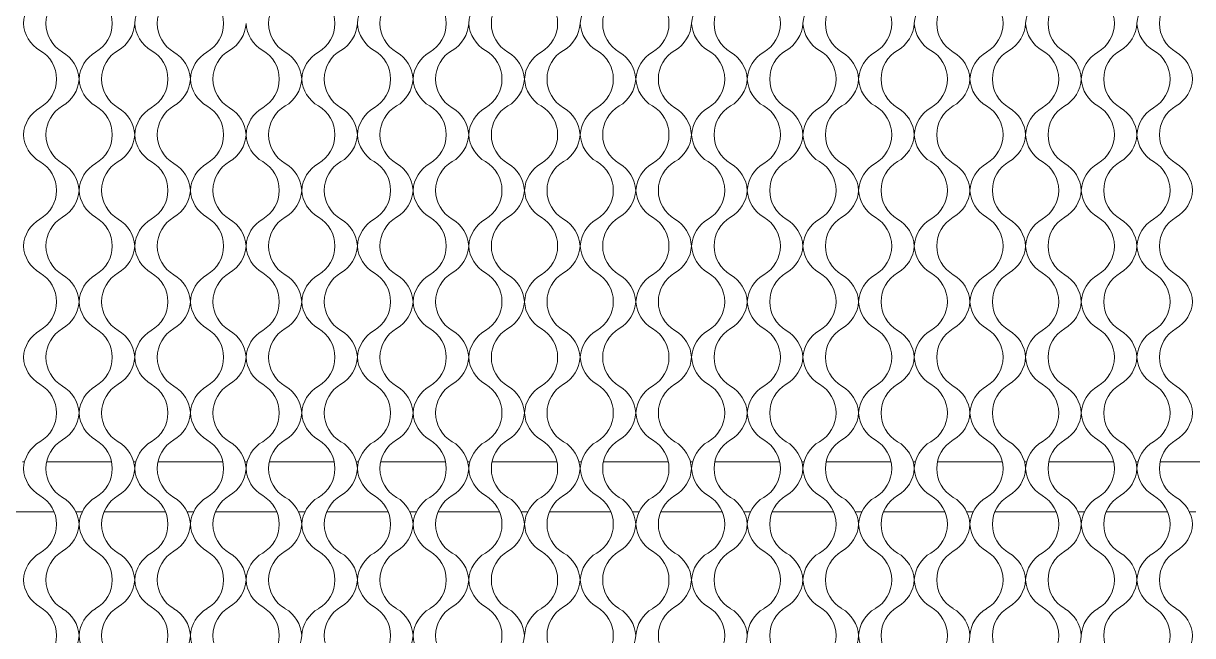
# Model space of a CAD drawing. Header units: millimetres. Extents: x 8 to 1476, y 6 to 1043.
# Drawn here: x 488.9 to 630, y 510.8 to 584.7 of the extents above; entities that cross this region are included whole.
import ezdxf

# ---------------------------------------------------------------- set-up
doc = ezdxf.new("R2010")
doc.units = ezdxf.units.MM
doc.header["$LTSCALE"] = 5

msp = doc.modelspace()

# ---------------------------------------------------------------- linework, layer by layer
at = {"color": 7, "linetype": 'Continuous', "lineweight": 15}
for p, q in [((489.058, 531.769), (488.81, 531.769)), ((499.57, 531.769), (491.733, 531.769)), ((502.493, 531.769), (502.245, 531.769)), ((513.005, 531.769), (505.168, 531.769)), ((515.928, 531.769), (515.68, 531.769)), ((526.44, 531.769), (518.603, 531.769)), ((529.363, 531.769), (529.115, 531.769)), ((539.875, 531.769), (532.038, 531.769)), ((542.798, 531.769), (542.55, 531.769)), ((553.31, 531.769), (545.473, 531.769)), ((556.233, 531.769), (555.985, 531.769)), ((566.745, 531.769), (558.908, 531.769)), ((569.668, 531.769), (569.42, 531.769)), ((580.18, 531.769), (572.343, 531.769)), ((583.103, 531.769), (582.855, 531.769)), ((593.615, 531.769), (585.778, 531.769)), ((596.538, 531.769), (596.29, 531.769)), ((607.05, 531.769), (599.213, 531.769)), ((609.973, 531.769), (609.725, 531.769)), ((620.485, 531.769), (612.649, 531.769)), ((623.408, 531.769), (623.16, 531.769)), ((633.92, 531.769), (626.084, 531.769)), ((485.249, 525.769), (492.618, 525.769)), ((495.256, 525.769), (496.046, 525.769)), ((498.685, 525.769), (506.053, 525.769)), ((508.691, 525.769), (509.481, 525.769)), ((512.12, 525.769), (519.488, 525.769)), ((522.126, 525.769), (522.916, 525.769)), ((525.555, 525.769), (532.923, 525.769)), ((535.561, 525.769), (536.352, 525.769)), ((538.99, 525.769), (546.358, 525.769)), ((548.996, 525.769), (549.787, 525.769)), ((552.425, 525.769), (559.793, 525.769)), ((562.431, 525.769), (563.222, 525.769)), ((565.86, 525.769), (573.228, 525.769)), ((575.867, 525.769), (576.657, 525.769)), ((579.295, 525.769), (586.663, 525.769)), ((589.302, 525.769), (590.092, 525.769)), ((592.73, 525.769), (600.098, 525.769)), ((602.737, 525.769), (603.527, 525.769)), ((606.165, 525.769), (613.534, 525.769)), ((616.172, 525.769), (616.962, 525.769)), ((619.6, 525.769), (626.969, 525.769)), ((629.607, 525.769), (630.397, 525.769))]:
    msp.add_line(p, q, dxfattribs=at)
for centre, start, end in [((492.934, 584.493), 120, 176.98071), ((495.651, 584.704), 120, 240), ((495.651, 584.704), 300, 60), ((506.369, 584.493), 120, 176.98071), ((509.086, 584.704), 120, 240), ((509.086, 584.704), 300, 60), ((522.521, 584.704), 120, 240), ((522.521, 584.704), 300, 60), ((533.239, 584.493), 120, 176.98071), ((535.956, 584.704), 120, 240), ((535.956, 584.704), 300, 60), ((546.674, 584.493), 120, 176.98071), ((549.392, 584.704), 120, 240), ((549.392, 584.704), 300, 60), ((560.109, 584.493), 120, 176.98071), ((562.827, 584.704), 120, 240), ((562.827, 584.704), 300, 60), ((573.544, 584.493), 120, 176.98071), ((576.262, 584.704), 120, 240), ((576.262, 584.704), 300, 60), ((586.979, 584.493), 120, 176.98071), ((589.697, 584.704), 120, 240), ((589.697, 584.704), 300, 60), ((600.414, 584.493), 120, 176.98071), ((603.132, 584.704), 120, 240), ((603.132, 584.704), 300, 60), ((613.849, 584.493), 120, 176.98071), ((616.567, 584.704), 120, 240), ((616.567, 584.704), 300, 60), ((627.284, 584.493), 120, 176.98071), ((630.002, 584.704), 120, 240), ((492.934, 584.914), 183.01929, 240), ((498.369, 584.914), 300, 356.98071), ((506.369, 584.914), 183.01929, 240), ((511.804, 584.914), 300, 356.98071), ((519.804, 584.914), 183.01929, 240), ((525.239, 584.914), 300, 356.98071), ((533.239, 584.914), 183.01929, 240), ((538.674, 584.914), 300, 356.98071), ((546.674, 584.914), 183.01929, 240), ((552.109, 584.914), 300, 356.98071), ((560.109, 584.914), 183.01929, 240), ((565.544, 584.914), 300, 356.98071), ((573.544, 584.914), 183.01929, 240), ((578.979, 584.914), 300, 356.98071), ((586.979, 584.914), 183.01929, 240), ((592.414, 584.914), 300, 356.98071), ((600.414, 584.914), 183.01929, 240), ((605.849, 584.914), 300, 356.98071), ((613.849, 584.914), 183.01929, 240), ((619.284, 584.914), 300, 356.98071), ((627.284, 584.914), 183.01929, 240), ((488.934, 577.986), 300, 60), ((491.651, 577.776), 3.01929, 60), ((499.651, 577.776), 120, 176.98071), ((502.369, 577.986), 120, 240), ((502.369, 577.986), 300, 60), ((505.086, 577.776), 3.01929, 60), ((513.086, 577.776), 120, 176.98071), ((515.804, 577.986), 120, 240), ((515.804, 577.986), 300, 60), ((518.521, 577.776), 3.01929, 60), ((526.521, 577.776), 120, 176.98071), ((529.239, 577.986), 120, 240), ((529.239, 577.986), 300, 60), ((531.956, 577.776), 3.01929, 60), ((539.956, 577.776), 120, 176.98071), ((542.674, 577.986), 120, 240), ((542.674, 577.986), 300, 60), ((545.392, 577.776), 3.01929, 60), ((553.392, 577.776), 120, 176.98071), ((556.109, 577.986), 120, 240), ((556.109, 577.986), 300, 60), ((558.827, 577.776), 3.01929, 60), ((566.827, 577.776), 120, 176.98071), ((569.544, 577.986), 120, 240), ((569.544, 577.986), 300, 60), ((572.262, 577.776), 3.01929, 60), ((580.262, 577.776), 120, 176.98071), ((582.979, 577.986), 120, 240), ((582.979, 577.986), 300, 60), ((585.697, 577.776), 3.01929, 60), ((593.697, 577.776), 120, 176.98071), ((596.414, 577.986), 120, 240), ((596.414, 577.986), 300, 60), ((599.132, 577.776), 3.01929, 60), ((607.132, 577.776), 120, 176.98071), ((609.849, 577.986), 120, 240), ((609.849, 577.986), 300, 60), ((612.567, 577.776), 3.01929, 60), ((620.567, 577.776), 120, 176.98071), ((623.284, 577.986), 120, 240), ((623.284, 577.986), 300, 60), ((626.002, 577.776), 3.01929, 60), ((491.651, 578.197), 300, 356.98071), ((499.651, 578.197), 183.01929, 240), ((505.086, 578.197), 300, 356.98071), ((513.086, 578.197), 183.01929, 240), ((518.521, 578.197), 300, 356.98071), ((526.521, 578.197), 183.01929, 240), ((531.956, 578.197), 300, 356.98071), ((539.956, 578.197), 183.01929, 240), ((545.392, 578.197), 300, 356.98071), ((553.392, 578.197), 183.01929, 240), ((558.827, 578.197), 300, 356.98071), ((566.827, 578.197), 183.01929, 240), ((572.262, 578.197), 300, 356.98071), ((580.262, 578.197), 183.01929, 240), ((585.697, 578.197), 300, 356.98071), ((593.697, 578.197), 183.01929, 240), ((599.132, 578.197), 300, 356.98071), ((607.132, 578.197), 183.01929, 240), ((612.567, 578.197), 300, 356.98071), ((620.567, 578.197), 183.01929, 240), ((626.002, 578.197), 300, 356.98071), ((492.934, 571.058), 120, 176.98071), ((495.651, 571.269), 120, 240), ((495.651, 571.269), 300, 60), ((498.369, 571.058), 3.01929, 60), ((506.369, 571.058), 120, 176.98071), ((509.086, 571.269), 120, 240), ((509.086, 571.269), 300, 60), ((511.804, 571.058), 3.01929, 60), ((519.804, 571.058), 120, 176.98071), ((522.521, 571.269), 120, 240), ((522.521, 571.269), 300, 60), ((525.239, 571.058), 3.01929, 60), ((533.239, 571.058), 120, 176.98071), ((535.956, 571.269), 120, 240), ((535.956, 571.269), 300, 60), ((538.674, 571.058), 3.01929, 60), ((546.674, 571.058), 120, 176.98071), ((549.392, 571.269), 120, 240), ((549.392, 571.269), 300, 60), ((552.109, 571.058), 3.01929, 60), ((560.109, 571.058), 120, 176.98071), ((562.827, 571.269), 120, 240), ((562.827, 571.269), 300, 60), ((565.544, 571.058), 3.01929, 60), ((573.544, 571.058), 120, 176.98071), ((576.262, 571.269), 120, 240), ((576.262, 571.269), 300, 60), ((578.979, 571.058), 3.01929, 60), ((586.979, 571.058), 120, 176.98071), ((589.697, 571.269), 120, 240), ((589.697, 571.269), 300, 60), ((592.414, 571.058), 3.01929, 60), ((600.414, 571.058), 120, 176.98071), ((603.132, 571.269), 120, 240), ((603.132, 571.269), 300, 60), ((605.849, 571.058), 3.01929, 60), ((613.849, 571.058), 120, 176.98071), ((616.567, 571.269), 120, 240), ((616.567, 571.269), 300, 60), ((619.284, 571.058), 3.01929, 60), ((627.284, 571.058), 120, 176.98071), ((630.002, 571.269), 120, 240), ((492.934, 571.479), 183.01929, 240), ((498.369, 571.479), 300, 356.98071), ((506.369, 571.479), 183.01929, 240), ((511.804, 571.479), 300, 356.98071), ((519.804, 571.479), 183.01929, 240), ((525.239, 571.479), 300, 356.98071), ((533.239, 571.479), 183.01929, 240), ((538.674, 571.479), 300, 356.98071), ((546.674, 571.479), 183.01929, 240), ((552.109, 571.479), 300, 356.98071), ((560.109, 571.479), 183.01929, 240), ((565.544, 571.479), 300, 356.98071), ((573.544, 571.479), 183.01929, 240), ((578.979, 571.479), 300, 356.98071), ((586.979, 571.479), 183.01929, 240), ((592.414, 571.479), 300, 356.98071), ((600.414, 571.479), 183.01929, 240), ((605.849, 571.479), 300, 356.98071), ((613.849, 571.479), 183.01929, 240), ((619.284, 571.479), 300, 356.98071), ((627.284, 571.479), 183.01929, 240), ((488.934, 564.551), 300, 60), ((491.651, 564.341), 3.01929, 60), ((499.651, 564.341), 120, 176.98071), ((502.369, 564.551), 120, 240), ((502.369, 564.551), 300, 60), ((505.086, 564.341), 3.01929, 60), ((513.086, 564.341), 120, 176.98071), ((515.804, 564.551), 120, 240), ((515.804, 564.551), 300, 60), ((518.521, 564.341), 3.01929, 60), ((526.521, 564.341), 120, 176.98071), ((529.239, 564.551), 120, 240), ((529.239, 564.551), 300, 60), ((531.956, 564.341), 3.01929, 60), ((539.956, 564.341), 120, 176.98071), ((542.674, 564.551), 120, 240), ((542.674, 564.551), 300, 60), ((545.392, 564.341), 3.01929, 60), ((553.392, 564.341), 120, 176.98071), ((556.109, 564.551), 120, 240), ((556.109, 564.551), 300, 60), ((558.827, 564.341), 3.01929, 60), ((566.827, 564.341), 120, 176.98071), ((569.544, 564.551), 120, 240), ((569.544, 564.551), 300, 60), ((572.262, 564.341), 3.01929, 60), ((580.262, 564.341), 120, 176.98071), ((582.979, 564.551), 120, 240), ((582.979, 564.551), 300, 60), ((585.697, 564.341), 3.01929, 60), ((593.697, 564.341), 120, 176.98071), ((596.414, 564.551), 120, 240), ((596.414, 564.551), 300, 60), ((599.132, 564.341), 3.01929, 60), ((607.132, 564.341), 120, 176.98071), ((609.849, 564.551), 120, 240), ((609.849, 564.551), 300, 60), ((612.567, 564.341), 3.01929, 60), ((620.567, 564.341), 120, 176.98071), ((623.284, 564.551), 120, 240), ((623.284, 564.551), 300, 60), ((626.002, 564.341), 3.01929, 60), ((491.651, 564.762), 300, 356.98071), ((499.651, 564.762), 183.01929, 240), ((505.086, 564.762), 300, 356.98071), ((513.086, 564.762), 183.01929, 240), ((518.521, 564.762), 300, 356.98071), ((526.521, 564.762), 183.01929, 240), ((531.956, 564.762), 300, 356.98071), ((539.956, 564.762), 183.01929, 240), ((545.392, 564.762), 300, 356.98071), ((553.392, 564.762), 183.01929, 240), ((558.827, 564.762), 300, 356.98071), ((566.827, 564.762), 183.01929, 240), ((572.262, 564.762), 300, 356.98071), ((580.262, 564.762), 183.01929, 240), ((585.697, 564.762), 300, 356.98071), ((593.697, 564.762), 183.01929, 240), ((599.132, 564.762), 300, 356.98071), ((607.132, 564.762), 183.01929, 240), ((612.567, 564.762), 300, 356.98071), ((620.567, 564.762), 183.01929, 240), ((626.002, 564.762), 300, 356.98071), ((492.934, 557.623), 120, 176.98071), ((495.651, 557.834), 120, 240), ((495.651, 557.834), 300, 60), ((498.369, 557.623), 3.01929, 60), ((506.369, 557.623), 120, 176.98071), ((509.086, 557.834), 120, 240), ((509.086, 557.834), 300, 60), ((511.804, 557.623), 3.01929, 60), ((519.804, 557.623), 120, 176.98071), ((522.521, 557.834), 120, 240), ((522.521, 557.834), 300, 60), ((525.239, 557.623), 3.01929, 60), ((533.239, 557.623), 120, 176.98071), ((535.956, 557.834), 120, 240), ((535.956, 557.834), 300, 60), ((538.674, 557.623), 3.01929, 60), ((546.674, 557.623), 120, 176.98071), ((549.392, 557.834), 120, 240), ((549.392, 557.834), 300, 60), ((552.109, 557.623), 3.01929, 60), ((560.109, 557.623), 120, 176.98071), ((562.827, 557.834), 120, 240), ((562.827, 557.834), 300, 60), ((565.544, 557.623), 3.01929, 60), ((573.544, 557.623), 120, 176.98071), ((576.262, 557.834), 120, 240), ((576.262, 557.834), 300, 60), ((578.979, 557.623), 3.01929, 60), ((586.979, 557.623), 120, 176.98071), ((589.697, 557.834), 120, 240), ((589.697, 557.834), 300, 60), ((592.414, 557.623), 3.01929, 60), ((600.414, 557.623), 120, 176.98071), ((603.132, 557.834), 120, 240), ((603.132, 557.834), 300, 60), ((605.849, 557.623), 3.01929, 60), ((613.849, 557.623), 120, 176.98071), ((616.567, 557.834), 120, 240), ((616.567, 557.834), 300, 60), ((619.284, 557.623), 3.01929, 60), ((627.284, 557.623), 120, 176.98071), ((630.002, 557.834), 120, 240), ((492.934, 558.044), 183.01929, 240), ((498.369, 558.044), 300, 356.98071), ((506.369, 558.044), 183.01929, 240), ((511.804, 558.044), 300, 356.98071), ((519.804, 558.044), 183.01929, 240), ((525.239, 558.044), 300, 356.98071), ((533.239, 558.044), 183.01929, 240), ((538.674, 558.044), 300, 356.98071), ((546.674, 558.044), 183.01929, 240), ((552.109, 558.044), 300, 356.98071), ((560.109, 558.044), 183.01929, 240), ((565.544, 558.044), 300, 356.98071), ((573.544, 558.044), 183.01929, 240), ((578.979, 558.044), 300, 356.98071), ((586.979, 558.044), 183.01929, 240), ((592.414, 558.044), 300, 356.98071), ((600.414, 558.044), 183.01929, 240), ((605.849, 558.044), 300, 356.98071), ((613.849, 558.044), 183.01929, 240), ((619.284, 558.044), 300, 356.98071), ((627.284, 558.044), 183.01929, 240), ((488.934, 551.116), 300, 60), ((502.369, 551.116), 120, 240), ((502.369, 551.116), 300, 60), ((515.804, 551.116), 120, 240), ((515.804, 551.116), 300, 60), ((529.239, 551.116), 120, 240), ((529.239, 551.116), 300, 60), ((542.674, 551.116), 120, 240), ((542.674, 551.116), 300, 60), ((556.109, 551.116), 120, 240), ((556.109, 551.116), 300, 60), ((569.544, 551.116), 120, 240), ((569.544, 551.116), 300, 60), ((582.979, 551.116), 120, 240), ((582.979, 551.116), 300, 60), ((596.414, 551.116), 120, 240), ((596.414, 551.116), 300, 60), ((609.849, 551.116), 120, 240), ((609.849, 551.116), 300, 60), ((623.284, 551.116), 120, 240), ((623.284, 551.116), 300, 60), ((491.651, 550.906), 3.01929, 60), ((499.651, 550.906), 120, 176.98071), ((505.086, 550.906), 3.01929, 60), ((513.086, 550.906), 120, 176.98071), ((518.521, 550.906), 3.01929, 60), ((526.521, 550.906), 120, 176.98071), ((531.956, 550.906), 3.01929, 60), ((539.956, 550.906), 120, 176.98071), ((545.392, 550.906), 3.01929, 60), ((553.392, 550.906), 120, 176.98071), ((558.827, 550.906), 3.01929, 60), ((566.827, 550.906), 120, 176.98071), ((572.262, 550.906), 3.01929, 60), ((580.262, 550.906), 120, 176.98071), ((585.697, 550.906), 3.01929, 60), ((593.697, 550.906), 120, 176.98071), ((599.132, 550.906), 3.01929, 60), ((607.132, 550.906), 120, 176.98071), ((612.567, 550.906), 3.01929, 60), ((620.567, 550.906), 120, 176.98071), ((626.002, 550.906), 3.01929, 60), ((491.651, 551.327), 300, 356.98071), ((499.651, 551.327), 183.01929, 240), ((505.086, 551.327), 300, 356.98071), ((513.086, 551.327), 183.01929, 240), ((518.521, 551.327), 300, 356.98071), ((526.521, 551.327), 183.01929, 240), ((531.956, 551.327), 300, 356.98071), ((539.956, 551.327), 183.01929, 240), ((545.392, 551.327), 300, 356.98071), ((553.392, 551.327), 183.01929, 240), ((558.827, 551.327), 300, 356.98071), ((566.827, 551.327), 183.01929, 240), ((572.262, 551.327), 300, 356.98071), ((580.262, 551.327), 183.01929, 240), ((585.697, 551.327), 300, 356.98071), ((593.697, 551.327), 183.01929, 240), ((599.132, 551.327), 300, 356.98071), ((607.132, 551.327), 183.01929, 240), ((612.567, 551.327), 300, 356.98071), ((620.567, 551.327), 183.01929, 240), ((626.002, 551.327), 300, 356.98071), ((492.934, 544.188), 120, 176.98071), ((495.651, 544.399), 120, 240), ((495.651, 544.399), 300, 60), ((498.369, 544.188), 3.01929, 60), ((506.369, 544.188), 120, 176.98071), ((509.086, 544.399), 120, 240), ((509.086, 544.399), 300, 60), ((511.804, 544.188), 3.01929, 60), ((519.804, 544.188), 120, 176.98071), ((522.521, 544.399), 120, 240), ((522.521, 544.399), 300, 60), ((525.239, 544.188), 3.01929, 60), ((533.239, 544.188), 120, 176.98071), ((535.956, 544.399), 120, 240), ((535.956, 544.399), 300, 60), ((538.674, 544.188), 3.01929, 60), ((546.674, 544.188), 120, 176.98071), ((549.392, 544.399), 120, 240), ((549.392, 544.399), 300, 60), ((552.109, 544.188), 3.01929, 60), ((560.109, 544.188), 120, 176.98071), ((562.827, 544.399), 120, 240), ((562.827, 544.399), 300, 60), ((565.544, 544.188), 3.01929, 60), ((573.544, 544.188), 120, 176.98071), ((576.262, 544.399), 120, 240), ((576.262, 544.399), 300, 60), ((578.979, 544.188), 3.01929, 60), ((586.979, 544.188), 120, 176.98071), ((589.697, 544.399), 120, 240), ((589.697, 544.399), 300, 60), ((592.414, 544.188), 3.01929, 60), ((600.414, 544.188), 120, 176.98071), ((603.132, 544.399), 120, 240), ((603.132, 544.399), 300, 60), ((605.849, 544.188), 3.01929, 60), ((613.849, 544.188), 120, 176.98071), ((616.567, 544.399), 120, 240), ((616.567, 544.399), 300, 60), ((619.284, 544.188), 3.01929, 60), ((627.284, 544.188), 120, 176.98071), ((630.002, 544.399), 120, 240), ((492.934, 544.609), 183.01929, 240), ((498.369, 544.609), 300, 356.98071), ((506.369, 544.609), 183.01929, 240), ((511.804, 544.609), 300, 356.98071), ((519.804, 544.609), 183.01929, 240), ((525.239, 544.609), 300, 356.98071), ((533.239, 544.609), 183.01929, 240), ((538.674, 544.609), 300, 356.98071), ((546.674, 544.609), 183.01929, 240), ((552.109, 544.609), 300, 356.98071), ((560.109, 544.609), 183.01929, 240), ((565.544, 544.609), 300, 356.98071), ((573.544, 544.609), 183.01929, 240), ((578.979, 544.609), 300, 356.98071), ((586.979, 544.609), 183.01929, 240), ((592.414, 544.609), 300, 356.98071), ((600.414, 544.609), 183.01929, 240), ((605.849, 544.609), 300, 356.98071), ((613.849, 544.609), 183.01929, 240), ((619.284, 544.609), 300, 356.98071), ((627.284, 544.609), 183.01929, 240), ((488.934, 537.681), 300, 60), ((491.651, 537.471), 3.01929, 60), ((499.651, 537.471), 120, 176.98071), ((502.369, 537.681), 120, 240), ((502.369, 537.681), 300, 60), ((505.086, 537.471), 3.01929, 60), ((513.086, 537.471), 120, 176.98071), ((515.804, 537.681), 120, 240), ((515.804, 537.681), 300, 60), ((518.521, 537.471), 3.01929, 60), ((526.521, 537.471), 120, 176.98071), ((529.239, 537.681), 120, 240), ((529.239, 537.681), 300, 60), ((531.956, 537.471), 3.01929, 60), ((539.956, 537.471), 120, 176.98071), ((542.674, 537.681), 120, 240), ((542.674, 537.681), 300, 60), ((545.392, 537.471), 3.01929, 60), ((553.392, 537.471), 120, 176.98071), ((556.109, 537.681), 120, 240), ((556.109, 537.681), 300, 60), ((558.827, 537.471), 3.01929, 60), ((566.827, 537.471), 120, 176.98071), ((569.544, 537.681), 120, 240), ((569.544, 537.681), 300, 60), ((572.262, 537.471), 3.01929, 60), ((580.262, 537.471), 120, 176.98071), ((582.979, 537.681), 120, 240), ((582.979, 537.681), 300, 60), ((585.697, 537.471), 3.01929, 60), ((593.697, 537.471), 120, 176.98071), ((596.414, 537.681), 120, 240), ((596.414, 537.681), 300, 60), ((599.132, 537.471), 3.01929, 60), ((607.132, 537.471), 120, 176.98071), ((609.849, 537.681), 120, 240), ((609.849, 537.681), 300, 60), ((612.567, 537.471), 3.01929, 60), ((620.567, 537.471), 120, 176.98071), ((623.284, 537.681), 120, 240), ((623.284, 537.681), 300, 60), ((626.002, 537.471), 3.01929, 60), ((491.651, 537.892), 300, 356.98071), ((499.651, 537.892), 183.01929, 240), ((505.086, 537.892), 300, 356.98071), ((513.086, 537.892), 183.01929, 240), ((518.521, 537.892), 300, 356.98071), ((526.521, 537.892), 183.01929, 240), ((531.956, 537.892), 300, 356.98071), ((539.956, 537.892), 183.01929, 240), ((545.392, 537.892), 300, 356.98071), ((553.392, 537.892), 183.01929, 240), ((558.827, 537.892), 300, 356.98071), ((566.827, 537.892), 183.01929, 240), ((572.262, 537.892), 300, 356.98071), ((580.262, 537.892), 183.01929, 240), ((585.697, 537.892), 300, 356.98071), ((593.697, 537.892), 183.01929, 240), ((599.132, 537.892), 300, 356.98071), ((607.132, 537.892), 183.01929, 240), ((612.567, 537.892), 300, 356.98071), ((620.567, 537.892), 183.01929, 240), ((626.002, 537.892), 300, 356.98071), ((492.934, 530.753), 120, 176.98071), ((495.651, 530.964), 120, 240), ((495.651, 530.964), 300, 60), ((498.369, 530.753), 3.01929, 60), ((506.369, 530.753), 120, 176.98071), ((509.086, 530.964), 120, 240), ((509.086, 530.964), 300, 60), ((511.804, 530.753), 3.01929, 60), ((519.804, 530.753), 120, 176.98071), ((522.521, 530.964), 120, 240), ((522.521, 530.964), 300, 60), ((525.239, 530.753), 3.01929, 60), ((533.239, 530.753), 120, 176.98071), ((535.956, 530.964), 120, 240), ((535.956, 530.964), 300, 60), ((538.674, 530.753), 3.01929, 60), ((546.674, 530.753), 120, 176.98071), ((549.392, 530.964), 120, 240), ((549.392, 530.964), 300, 60), ((552.109, 530.753), 3.01929, 60), ((560.109, 530.753), 120, 176.98071), ((562.827, 530.964), 120, 240), ((562.827, 530.964), 300, 60), ((565.544, 530.753), 3.01929, 60), ((573.544, 530.753), 120, 176.98071), ((576.262, 530.964), 120, 240), ((576.262, 530.964), 300, 60), ((578.979, 530.753), 3.01929, 60), ((586.979, 530.753), 120, 176.98071), ((589.697, 530.964), 120, 240), ((589.697, 530.964), 300, 60), ((592.414, 530.753), 3.01929, 60), ((600.414, 530.753), 120, 176.98071), ((603.132, 530.964), 120, 240), ((603.132, 530.964), 300, 60), ((605.849, 530.753), 3.01929, 60), ((613.849, 530.753), 120, 176.98071), ((616.567, 530.964), 120, 240), ((616.567, 530.964), 300, 60), ((619.284, 530.753), 3.01929, 60), ((627.284, 530.753), 120, 176.98071), ((630.002, 530.964), 120, 240), ((492.934, 531.174), 183.01929, 240), ((498.369, 531.174), 300, 356.98071), ((506.369, 531.174), 183.01929, 240), ((511.804, 531.174), 300, 356.98071), ((519.804, 531.174), 183.01929, 240), ((525.239, 531.174), 300, 356.98071), ((533.239, 531.174), 183.01929, 240), ((538.674, 531.174), 300, 356.98071), ((546.674, 531.174), 183.01929, 240), ((552.109, 531.174), 300, 356.98071), ((560.109, 531.174), 183.01929, 240), ((565.544, 531.174), 300, 356.98071), ((573.544, 531.174), 183.01929, 240), ((578.979, 531.174), 300, 356.98071), ((586.979, 531.174), 183.01929, 240), ((592.414, 531.174), 300, 356.98071), ((600.414, 531.174), 183.01929, 240), ((605.849, 531.174), 300, 356.98071), ((613.849, 531.174), 183.01929, 240), ((619.284, 531.174), 300, 356.98071), ((627.284, 531.174), 183.01929, 240), ((488.934, 524.246), 300, 60), ((502.369, 524.246), 120, 240), ((502.369, 524.246), 300, 60), ((515.804, 524.246), 120, 240), ((515.804, 524.246), 300, 60), ((529.239, 524.246), 120, 240), ((529.239, 524.246), 300, 60), ((542.674, 524.246), 120, 240), ((542.674, 524.246), 300, 60), ((556.109, 524.246), 120, 240), ((556.109, 524.246), 300, 60), ((569.544, 524.246), 120, 240), ((569.544, 524.246), 300, 60), ((582.979, 524.246), 120, 240), ((582.979, 524.246), 300, 60), ((596.414, 524.246), 120, 240), ((596.414, 524.246), 300, 60), ((609.849, 524.246), 120, 240), ((609.849, 524.246), 300, 60), ((623.284, 524.246), 120, 240), ((623.284, 524.246), 300, 60), ((491.651, 524.035), 3.01929, 60), ((499.651, 524.035), 120, 176.98071), ((505.086, 524.035), 3.01929, 60), ((513.086, 524.035), 120, 176.98071), ((518.521, 524.035), 3.01929, 60), ((526.521, 524.035), 120, 176.98071), ((531.956, 524.035), 3.01929, 60), ((539.956, 524.035), 120, 176.98071), ((545.392, 524.035), 3.01929, 60), ((553.392, 524.035), 120, 176.98071), ((558.827, 524.035), 3.01929, 60), ((566.827, 524.035), 120, 176.98071), ((572.262, 524.035), 3.01929, 60), ((580.262, 524.035), 120, 176.98071), ((585.697, 524.035), 3.01929, 60), ((593.697, 524.035), 120, 176.98071), ((599.132, 524.035), 3.01929, 60), ((607.132, 524.035), 120, 176.98071), ((612.567, 524.035), 3.01929, 60), ((620.567, 524.035), 120, 176.98071), ((626.002, 524.035), 3.01929, 60), ((491.651, 524.457), 300, 356.98071), ((499.651, 524.457), 183.01929, 240), ((505.086, 524.457), 300, 356.98071), ((513.086, 524.457), 183.01929, 240), ((518.521, 524.457), 300, 356.98071), ((526.521, 524.457), 183.01929, 240), ((531.956, 524.457), 300, 356.98071), ((539.956, 524.457), 183.01929, 240), ((545.392, 524.457), 300, 356.98071), ((553.392, 524.457), 183.01929, 240), ((558.827, 524.457), 300, 356.98071), ((566.827, 524.457), 183.01929, 240), ((572.262, 524.457), 300, 356.98071), ((580.262, 524.457), 183.01929, 240), ((585.697, 524.457), 300, 356.98071), ((593.697, 524.457), 183.01929, 240), ((599.132, 524.457), 300, 356.98071), ((607.132, 524.457), 183.01929, 240), ((612.567, 524.457), 300, 356.98071), ((620.567, 524.457), 183.01929, 240), ((626.002, 524.457), 300, 356.98071), ((492.934, 517.318), 120, 176.98071), ((495.651, 517.529), 120, 240), ((495.651, 517.529), 300, 60), ((498.369, 517.318), 3.01929, 60), ((506.369, 517.318), 120, 176.98071), ((509.086, 517.529), 120, 240), ((509.086, 517.529), 300, 60), ((511.804, 517.318), 3.01929, 60), ((519.804, 517.318), 120, 176.98071), ((522.521, 517.529), 120, 240), ((522.521, 517.529), 300, 60), ((525.239, 517.318), 3.01929, 60), ((533.239, 517.318), 120, 176.98071), ((535.956, 517.529), 120, 240), ((535.956, 517.529), 300, 60), ((538.674, 517.318), 3.01929, 60), ((546.674, 517.318), 120, 176.98071), ((549.392, 517.529), 120, 240), ((549.392, 517.529), 300, 60), ((552.109, 517.318), 3.01929, 60), ((560.109, 517.318), 120, 176.98071), ((562.827, 517.529), 120, 240), ((562.827, 517.529), 300, 60), ((565.544, 517.318), 3.01929, 60), ((573.544, 517.318), 120, 176.98071), ((576.262, 517.529), 120, 240), ((576.262, 517.529), 300, 60), ((578.979, 517.318), 3.01929, 60), ((586.979, 517.318), 120, 176.98071), ((589.697, 517.529), 120, 240), ((589.697, 517.529), 300, 60), ((592.414, 517.318), 3.01929, 60), ((600.414, 517.318), 120, 176.98071), ((603.132, 517.529), 120, 240), ((603.132, 517.529), 300, 60), ((605.849, 517.318), 3.01929, 60), ((613.849, 517.318), 120, 176.98071), ((616.567, 517.529), 120, 240), ((616.567, 517.529), 300, 60), ((619.284, 517.318), 3.01929, 60), ((627.284, 517.318), 120, 176.98071), ((630.002, 517.529), 120, 240), ((492.934, 517.739), 183.01929, 240), ((498.369, 517.739), 300, 356.98071), ((506.369, 517.739), 183.01929, 240), ((511.804, 517.739), 300, 356.98071), ((519.804, 517.739), 183.01929, 240), ((525.239, 517.739), 300, 356.98071), ((533.239, 517.739), 183.01929, 240), ((538.674, 517.739), 300, 356.98071), ((546.674, 517.739), 183.01929, 240), ((552.109, 517.739), 300, 356.98071), ((560.109, 517.739), 183.01929, 240), ((565.544, 517.739), 300, 356.98071), ((573.544, 517.739), 183.01929, 240), ((578.979, 517.739), 300, 356.98071), ((586.979, 517.739), 183.01929, 240), ((592.414, 517.739), 300, 356.98071), ((600.414, 517.739), 183.01929, 240), ((605.849, 517.739), 300, 356.98071), ((613.849, 517.739), 183.01929, 240), ((619.284, 517.739), 300, 356.98071), ((627.284, 517.739), 183.01929, 240), ((488.934, 510.811), 300, 60), ((491.651, 510.6), 3.01929, 60), ((499.651, 510.6), 120, 176.98071), ((502.369, 510.811), 120, 240), ((502.369, 510.811), 300, 60), ((505.086, 510.6), 3.01929, 60), ((513.086, 510.6), 120, 176.98071), ((515.804, 510.811), 120, 240), ((515.804, 510.811), 300, 60), ((518.521, 510.6), 3.01929, 60), ((526.521, 510.6), 120, 176.98071), ((529.239, 510.811), 120, 240), ((529.239, 510.811), 300, 60), ((531.956, 510.6), 3.01929, 60), ((539.956, 510.6), 120, 176.98071), ((542.674, 510.811), 120, 240), ((542.674, 510.811), 300, 60), ((545.392, 510.6), 3.01929, 60), ((553.392, 510.6), 120, 176.98071), ((556.109, 510.811), 120, 240), ((556.109, 510.811), 300, 60), ((558.827, 510.6), 3.01929, 60), ((566.827, 510.6), 120, 176.98071), ((569.544, 510.811), 120, 240), ((569.544, 510.811), 300, 60), ((572.262, 510.6), 3.01929, 60), ((580.262, 510.6), 120, 176.98071), ((582.979, 510.811), 120, 240), ((582.979, 510.811), 300, 60), ((585.697, 510.6), 3.01929, 60), ((593.697, 510.6), 120, 176.98071), ((596.414, 510.811), 120, 240), ((596.414, 510.811), 300, 60), ((599.132, 510.6), 3.01929, 60), ((607.132, 510.6), 120, 176.98071), ((609.849, 510.811), 120, 240), ((609.849, 510.811), 300, 60), ((612.567, 510.6), 3.01929, 60), ((620.567, 510.6), 120, 176.98071), ((623.284, 510.811), 120, 240), ((623.284, 510.811), 300, 60), ((626.002, 510.6), 3.01929, 60), ((491.651, 511.022), 300, 356.98071), ((499.651, 511.022), 183.01929, 240), ((505.086, 511.022), 300, 356.98071), ((513.086, 511.022), 183.01929, 240), ((518.521, 511.022), 300, 356.98071), ((531.956, 511.022), 300, 356.98071), ((539.956, 511.022), 183.01929, 240), ((545.392, 511.022), 300, 356.98071), ((558.827, 511.022), 300, 356.98071), ((572.262, 511.022), 300, 356.98071), ((585.697, 511.022), 300, 356.98071), ((593.697, 511.022), 183.01929, 240), ((599.132, 511.022), 300, 356.98071), ((612.567, 511.022), 300, 356.98071), ((626.002, 511.022), 300, 356.98071)]:
    msp.add_arc(centre, 4, start, end, dxfattribs=at)

doc.saveas('drawing.dxf')
